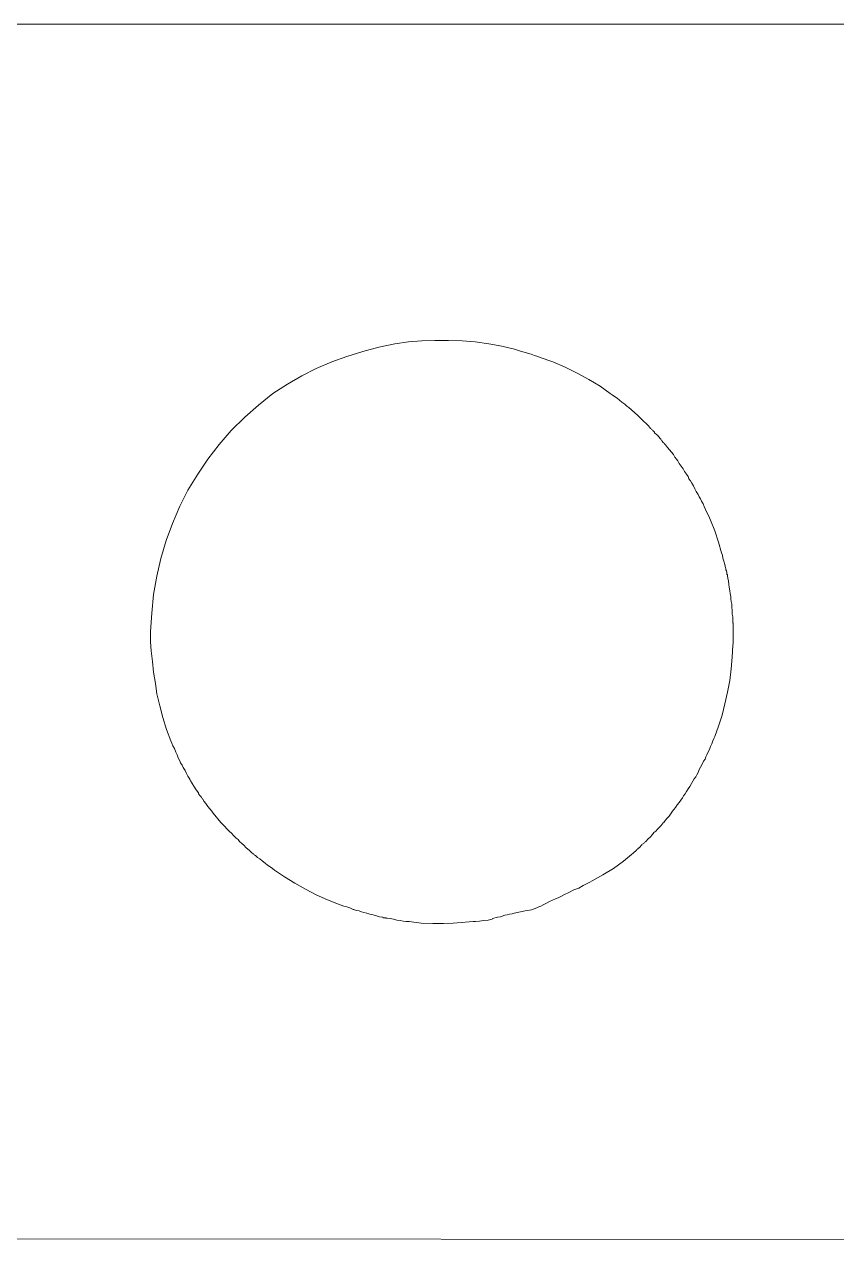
# Model space of a CAD drawing. Header units: millimetres. Extents: x 313 to 2379, y -1899 to 308.
# Drawn here: x 405.8 to 439.3, y -273.9 to -223.9 of the extents above; entities that cross this region are included whole.
import ezdxf

# ---------------------------------------------------------------- set-up
doc = ezdxf.new("R2010")
doc.units = ezdxf.units.MM
doc.header["$MEASUREMENT"] = 0
doc.layers.add('Layer 1', color=7, linetype='Continuous')

msp = doc.modelspace()

# ---------------------------------------------------------------- linework, layer by layer
at = {"layer": 'Layer 1', "color": 250, "lineweight": 9}
for points, knots in [([(523.5648, -248.8979), (523.5648, -248.8979), (523.6051, -273.9224), (523.6051, -273.9224), (523.6051, -273.9224), (528.0225, -273.9224), (528.0225, -273.9224), (528.0225, -273.9224), (533.0509, -255.7836), (533.0509, -248.9073), (533.0509, -242.031), (527.9956, -223.8923), (527.9956, -223.8923), (527.9956, -223.8923), (318.0567, -223.8923), (318.0567, -223.8923), (318.0567, -223.8923), (313.0463, -242.0007), (313.0463, -248.9073), (313.0463, -255.7459), (318.0567, -273.8908), (318.0567, -273.8908), (318.0567, -273.8908), (322.4271, -273.8908), (322.4271, -273.8908), (322.4271, -273.8908), (322.4271, -248.9073), (322.4271, -248.9073), (322.4271, -248.9073), (329.0236, -248.9073), (329.0236, -248.9073), (329.0236, -248.9073), (329.0236, -273.8908), (329.0236, -273.8908), (329.0236, -273.8908), (516.9921, -273.9201), (516.9921, -273.9201), (516.9921, -273.9201), (516.9921, -248.8979), (516.9921, -248.8979), (516.9921, -248.8979), (523.5648, -248.8979), (523.5648, -248.8979)], [0, 0, 0, 0, 0.0714286, 0.0714286, 0.0714286, 0.1428571, 0.1428571, 0.1428571, 0.2142857, 0.2142857, 0.2142857, 0.2857143, 0.2857143, 0.2857143, 0.3571429, 0.3571429, 0.3571429, 0.4285714, 0.4285714, 0.4285714, 0.5, 0.5, 0.5, 0.5714286, 0.5714286, 0.5714286, 0.6428571, 0.6428571, 0.6428571, 0.7142857, 0.7142857, 0.7142857, 0.7857143, 0.7857143, 0.7857143, 0.8571429, 0.8571429, 0.8571429, 0.9285714, 0.9285714, 0.9285714, 1, 1, 1, 1]), ([(421.117, -237.0473), (421.117, -237.0473), (421.6774, -236.9673), (421.6774, -236.9673), (421.6774, -236.9673), (422.2179, -236.9273), (422.2179, -236.9273), (422.2179, -236.9273), (422.7584, -236.9073), (422.7584, -236.9073), (422.7584, -236.9073), (423.3189, -236.9073), (423.3189, -236.9073), (423.3189, -236.9073), (423.8793, -236.9273), (423.8793, -236.9273), (423.8793, -236.9273), (424.4198, -236.9673), (424.4198, -236.9673), (424.4198, -236.9673), (424.9803, -237.0473), (424.9803, -237.0473), (424.9803, -237.0473), (425.5208, -237.1472), (425.5208, -237.1472), (425.5208, -237.1472), (426.0411, -237.2673), (426.0411, -237.2673), (426.0411, -237.2673), (426.1612, -237.3072), (426.1612, -237.3072), (426.1612, -237.3072), (426.2813, -237.3473), (426.2813, -237.3473), (426.2813, -237.3473), (426.4414, -237.3873), (426.4414, -237.3873), (426.4414, -237.3873), (426.5816, -237.4273), (426.5816, -237.4273), (426.5816, -237.4273), (426.7217, -237.4673), (426.7217, -237.4673), (426.7217, -237.4673), (426.8618, -237.5273), (426.8618, -237.5273), (426.8618, -237.5273), (427.0019, -237.5673), (427.0019, -237.5673), (427.0019, -237.5673), (427.102, -237.6073), (427.102, -237.6073), (427.102, -237.6073), (427.6225, -237.7873), (427.6225, -237.7873), (427.6225, -237.7873), (428.1229, -238.0073), (428.1229, -238.0073), (428.1229, -238.0073), (428.6233, -238.2473), (428.6233, -238.2473), (428.6233, -238.2473), (429.1037, -238.5073), (429.1037, -238.5073), (429.1037, -238.5073), (429.5641, -238.7873), (429.5641, -238.7873), (429.5641, -238.7873), (429.9844, -239.0873), (429.9844, -239.0873), (429.9844, -239.0873), (430.0646, -239.1473), (430.0646, -239.1473), (430.0646, -239.1473), (430.1647, -239.2072), (430.1647, -239.2072), (430.1647, -239.2072), (430.2647, -239.2873), (430.2647, -239.2873), (430.2647, -239.2873), (430.3648, -239.3672), (430.3648, -239.3672), (430.3648, -239.3672), (430.4649, -239.4473), (430.4649, -239.4473), (430.4649, -239.4473), (430.585, -239.5272), (430.585, -239.5272), (430.585, -239.5272), (430.6651, -239.6073), (430.6651, -239.6073), (430.6651, -239.6073), (430.7451, -239.6673), (430.7451, -239.6673), (430.7451, -239.6673), (431.1054, -239.9873), (431.1054, -239.9873), (431.1054, -239.9873), (431.1854, -240.0673), (431.1854, -240.0673), (431.1854, -240.0673), (431.2655, -240.1473), (431.2655, -240.1473), (431.2655, -240.1473), (431.3656, -240.2473), (431.3656, -240.2473), (431.3656, -240.2473), (431.4657, -240.3273), (431.4657, -240.3273), (431.4657, -240.3273), (431.5657, -240.4273), (431.5657, -240.4273), (431.5657, -240.4273), (431.6458, -240.5273), (431.6458, -240.5273), (431.6458, -240.5273), (431.6658, -240.5473), (431.6658, -240.5473), (431.6658, -240.5473), (431.6858, -240.5673), (431.6858, -240.5673), (431.6858, -240.5673), (431.7059, -240.5873), (431.7059, -240.5873), (431.7059, -240.5873), (431.7259, -240.6073), (431.7259, -240.6073), (431.7259, -240.6073), (431.7459, -240.6273), (431.7459, -240.6273), (431.7459, -240.6273), (431.7859, -240.6473), (431.7859, -240.6473), (431.7859, -240.6473), (431.8059, -240.6873), (431.8059, -240.6873), (431.8059, -240.6873), (431.8059, -240.7073), (431.8059, -240.7073), (431.8059, -240.7073), (431.906, -240.7873), (431.906, -240.7873), (431.906, -240.7873), (431.926, -240.8073), (431.926, -240.8073), (431.926, -240.8073), (432.0461, -240.9472), (432.0461, -240.9472), (432.0461, -240.9472), (432.0662, -240.9673), (432.0662, -240.9673), (432.0662, -240.9673), (432.0862, -241.0073), (432.0862, -241.0073), (432.0862, -241.0073), (432.1062, -241.0273), (432.1062, -241.0273), (432.1062, -241.0273), (432.1262, -241.0473), (432.1262, -241.0473), (432.1262, -241.0473), (432.1462, -241.0873), (432.1462, -241.0873), (432.1462, -241.0873), (432.1663, -241.1072), (432.1663, -241.1072), (432.1663, -241.1072), (432.1863, -241.1273), (432.1863, -241.1273), (432.1863, -241.1273), (432.2063, -241.1473), (432.2063, -241.1473), (432.2063, -241.1473), (432.2663, -241.2073), (432.2663, -241.2073), (432.2663, -241.2073), (432.3464, -241.3073), (432.3464, -241.3073), (432.3464, -241.3073), (432.4265, -241.4073), (432.4265, -241.4073), (432.4265, -241.4073), (432.5065, -241.5073), (432.5065, -241.5073), (432.5065, -241.5073), (432.5867, -241.6073), (432.5867, -241.6073), (432.5867, -241.6073), (432.6467, -241.7073), (432.6467, -241.7073), (432.6467, -241.7073), (432.7068, -241.7873), (432.7068, -241.7873), (432.7068, -241.7873), (432.7668, -241.8673), (432.7668, -241.8673), (432.7668, -241.8673), (432.8269, -241.9673), (432.8269, -241.9673), (432.8269, -241.9673), (432.907, -242.0873), (432.907, -242.0873), (432.907, -242.0873), (432.987, -242.1873), (432.987, -242.1873), (432.987, -242.1873), (433.0471, -242.3073), (433.0471, -242.3073), (433.0471, -242.3073), (433.1271, -242.4073), (433.1271, -242.4073), (433.1271, -242.4073), (433.1872, -242.5073), (433.1872, -242.5073), (433.1872, -242.5073), (433.2272, -242.6073), (433.2272, -242.6073), (433.2272, -242.6073), (433.2873, -242.6873), (433.2873, -242.6873), (433.2873, -242.6873), (433.3473, -242.7873), (433.3473, -242.7873), (433.3473, -242.7873), (433.4074, -242.8873), (433.4074, -242.8873), (433.4074, -242.8873), (433.4674, -243.0073), (433.4674, -243.0073), (433.4674, -243.0073), (433.5275, -243.1273), (433.5275, -243.1273), (433.5275, -243.1273), (433.6075, -243.2473), (433.6075, -243.2473), (433.6075, -243.2473), (433.6475, -243.3473), (433.6475, -243.3473), (433.6475, -243.3473), (433.7075, -243.4273), (433.7075, -243.4273), (433.7075, -243.4273), (433.7476, -243.5273), (433.7476, -243.5273), (433.7476, -243.5273), (433.8076, -243.6273), (433.8076, -243.6273), (433.8076, -243.6273), (433.8477, -243.7473), (433.8477, -243.7473), (433.8477, -243.7473), (433.9077, -243.8673), (433.9077, -243.8673), (433.9077, -243.8673), (433.9678, -243.9873), (433.9678, -243.9873), (433.9678, -243.9873), (434.0278, -244.1073), (434.0278, -244.1073), (434.0278, -244.1073), (434.0678, -244.2073), (434.0678, -244.2073), (434.0678, -244.2073), (434.1079, -244.3073), (434.1079, -244.3073), (434.1079, -244.3073), (434.288, -244.7473), (434.288, -244.7473), (434.288, -244.7473), (434.4482, -245.2073), (434.4482, -245.2073), (434.4482, -245.2073), (434.5683, -245.6473), (434.5683, -245.6473), (434.5683, -245.6473), (434.6083, -245.7473), (434.6083, -245.7473), (434.6083, -245.7473), (434.6283, -245.8673), (434.6283, -245.8673), (434.6283, -245.8673), (434.6684, -245.9873), (434.6684, -245.9873), (434.6684, -245.9873), (434.7084, -246.1273), (434.7084, -246.1273), (434.7084, -246.1273), (434.7284, -246.2673), (434.7284, -246.2673), (434.7284, -246.2673), (434.7484, -246.2873), (434.7484, -246.2873), (434.7484, -246.2873), (434.7484, -246.3073), (434.7484, -246.3073), (434.7484, -246.3073), (434.7484, -246.3472), (434.7484, -246.3472), (434.7484, -246.3472), (434.7684, -246.3873), (434.7684, -246.3873), (434.7684, -246.3873), (434.7684, -246.4073), (434.7684, -246.4073), (434.7684, -246.4073), (434.7885, -246.4473), (434.7885, -246.4473), (434.7885, -246.4473), (434.7885, -246.4673), (434.7885, -246.4673), (434.7885, -246.4673), (434.7885, -246.5072), (434.7885, -246.5072), (434.7885, -246.5072), (434.7885, -246.5273), (434.7885, -246.5273), (434.7885, -246.5273), (434.8085, -246.5473), (434.8085, -246.5473), (434.8085, -246.5473), (434.8085, -246.5673), (434.8085, -246.5673), (434.8085, -246.5673), (434.8085, -246.6073), (434.8085, -246.6073), (434.8085, -246.6073), (434.8085, -246.6273), (434.8085, -246.6273), (434.8085, -246.6273), (434.8285, -246.6672), (434.8285, -246.6672), (434.8285, -246.6672), (434.8285, -246.6873), (434.8285, -246.6873), (434.8285, -246.6873), (434.8285, -246.7073), (434.8285, -246.7073), (434.8285, -246.7073), (434.8485, -246.8073), (434.8485, -246.8073), (434.8485, -246.8073), (434.8685, -246.9473), (434.8685, -246.9473), (434.8685, -246.9473), (434.8885, -247.0673), (434.8885, -247.0673), (434.8885, -247.0673), (434.9086, -247.2073), (434.9086, -247.2073), (434.9086, -247.2073), (434.9286, -247.3273), (434.9286, -247.3273), (434.9286, -247.3273), (434.9486, -247.4473), (434.9486, -247.4473), (434.9486, -247.4473), (434.9486, -247.5473), (434.9486, -247.5473), (434.9486, -247.5473), (434.9686, -247.6473), (434.9686, -247.6473), (434.9686, -247.6473), (434.9886, -247.7673), (434.9886, -247.7673), (434.9886, -247.7673), (434.9886, -247.8873), (434.9886, -247.8873), (434.9886, -247.8873), (435.0086, -248.0273), (435.0086, -248.0273), (435.0086, -248.0273), (435.0086, -248.1673), (435.0086, -248.1673), (435.0086, -248.1673), (435.0287, -248.2873), (435.0287, -248.2873), (435.0287, -248.2873), (435.0287, -248.4073), (435.0287, -248.4073), (435.0287, -248.4073), (435.0287, -248.5073), (435.0287, -248.5073), (435.0287, -248.5073), (435.0287, -248.5273), (435.0287, -248.5273), (435.0287, -248.5273), (435.0487, -248.5473), (435.0487, -248.5473), (435.0487, -248.5473), (435.0487, -248.5873), (435.0487, -248.5873), (435.0487, -248.5873), (435.0487, -248.6073), (435.0487, -248.6073), (435.0487, -248.6073), (435.0487, -248.6473), (435.0487, -248.6473), (435.0487, -248.6473), (435.0487, -248.6673), (435.0487, -248.6673), (435.0487, -248.6673), (435.0487, -248.6873), (435.0487, -248.6873), (435.0487, -248.6873), (435.0487, -248.7272), (435.0487, -248.7272), (435.0487, -248.7272), (435.0487, -248.8473), (435.0487, -248.8473), (435.0487, -248.8473), (435.0487, -248.9873), (435.0487, -248.9873), (435.0487, -248.9873), (435.0487, -249.1073), (435.0487, -249.1073), (435.0487, -249.1073), (435.0487, -249.2473), (435.0487, -249.2473), (435.0487, -249.2473), (435.0487, -249.3672), (435.0487, -249.3672), (435.0487, -249.3672), (435.0287, -249.4673), (435.0287, -249.4673), (435.0287, -249.4673), (435.0086, -249.9473), (435.0086, -249.9473), (435.0086, -249.9473), (434.9686, -250.4273), (434.9686, -250.4273), (434.9686, -250.4273), (434.9086, -250.9073), (434.9086, -250.9073), (434.9086, -250.9073), (434.8085, -251.3873), (434.8085, -251.3873), (434.8085, -251.3873), (434.7084, -251.8673), (434.7084, -251.8673), (434.7084, -251.8673), (434.5883, -252.3273), (434.5883, -252.3273), (434.5883, -252.3273), (434.4482, -252.7873), (434.4482, -252.7873), (434.4482, -252.7873), (434.288, -253.2073), (434.288, -253.2073), (434.288, -253.2073), (434.248, -253.2873), (434.248, -253.2873), (434.248, -253.2873), (434.208, -253.3873), (434.208, -253.3873), (434.208, -253.3873), (434.1679, -253.5073), (434.1679, -253.5073), (434.1679, -253.5073), (434.1079, -253.6273), (434.1079, -253.6273), (434.1079, -253.6273), (434.0678, -253.7473), (434.0678, -253.7473), (434.0678, -253.7473), (434.0078, -253.8673), (434.0078, -253.8673), (434.0078, -253.8673), (433.9678, -253.9672), (433.9678, -253.9672), (433.9678, -253.9672), (433.9277, -254.0473), (433.9277, -254.0473), (433.9277, -254.0473), (433.8877, -254.1473), (433.8877, -254.1473), (433.8877, -254.1473), (433.8276, -254.2273), (433.8276, -254.2273), (433.8276, -254.2273), (433.7676, -254.3473), (433.7676, -254.3473), (433.7676, -254.3473), (433.7075, -254.4673), (433.7075, -254.4673), (433.7075, -254.4673), (433.6475, -254.5673), (433.6475, -254.5673), (433.6475, -254.5673), (433.6075, -254.6873), (433.6075, -254.6873), (433.6075, -254.6873), (433.5475, -254.7873), (433.5475, -254.7873), (433.5475, -254.7873), (433.5075, -254.8673), (433.5075, -254.8673), (433.5075, -254.8673), (433.4474, -254.9473), (433.4474, -254.9473), (433.4474, -254.9473), (433.3874, -255.0473), (433.3874, -255.0473), (433.3874, -255.0473), (433.3273, -255.1473), (433.3273, -255.1473), (433.3273, -255.1473), (433.2673, -255.2673), (433.2673, -255.2673), (433.2673, -255.2673), (433.1872, -255.3673), (433.1872, -255.3673), (433.1872, -255.3673), (433.1271, -255.4673), (433.1271, -255.4673), (433.1271, -255.4673), (433.0671, -255.5673), (433.0671, -255.5673), (433.0671, -255.5673), (433.007, -255.6473), (433.007, -255.6473), (433.007, -255.6473), (432.967, -255.7273), (432.967, -255.7273), (432.967, -255.7273), (432.8869, -255.8273), (432.8869, -255.8273), (432.8869, -255.8273), (432.8269, -255.9273), (432.8269, -255.9273), (432.8269, -255.9273), (432.7468, -256.0273), (432.7468, -256.0273), (432.7468, -256.0273), (432.6668, -256.1273), (432.6668, -256.1273), (432.6668, -256.1273), (432.6067, -256.2073), (432.6067, -256.2073), (432.6067, -256.2073), (432.5867, -256.2273), (432.5867, -256.2273), (432.5867, -256.2273), (432.5266, -256.3273), (432.5266, -256.3273), (432.5266, -256.3273), (432.4665, -256.4073), (432.4665, -256.4073), (432.4665, -256.4073), (432.4065, -256.4873), (432.4065, -256.4873), (432.4065, -256.4873), (432.3264, -256.5673), (432.3264, -256.5673), (432.3264, -256.5673), (432.2463, -256.6673), (432.2463, -256.6673), (432.2463, -256.6673), (432.1863, -256.7473), (432.1863, -256.7473), (432.1863, -256.7473), (432.1663, -256.7673), (432.1663, -256.7673), (432.1663, -256.7673), (432.0862, -256.8673), (432.0862, -256.8673), (432.0862, -256.8673), (432.0061, -256.9473), (432.0061, -256.9473), (432.0061, -256.9473), (431.926, -257.0273), (431.926, -257.0273), (431.926, -257.0273), (431.866, -257.1073), (431.866, -257.1073), (431.866, -257.1073), (431.7859, -257.1673), (431.7859, -257.1673), (431.7859, -257.1673), (431.7259, -257.2473), (431.7259, -257.2473), (431.7259, -257.2473), (431.6258, -257.3473), (431.6258, -257.3473), (431.6258, -257.3473), (431.5457, -257.4273), (431.5457, -257.4273), (431.5457, -257.4273), (431.4456, -257.5273), (431.4456, -257.5273), (431.4456, -257.5273), (431.4256, -257.5473), (431.4256, -257.5473), (431.4256, -257.5473), (431.4056, -257.5673), (431.4056, -257.5673), (431.4056, -257.5673), (431.3856, -257.5873), (431.3856, -257.5873), (431.3856, -257.5873), (431.3656, -257.6073), (431.3656, -257.6073), (431.3656, -257.6073), (431.3456, -257.6273), (431.3456, -257.6273), (431.3456, -257.6273), (431.3055, -257.6473), (431.3055, -257.6473), (431.3055, -257.6473), (431.2855, -257.6673), (431.2855, -257.6673), (431.2855, -257.6673), (431.2655, -257.6873), (431.2655, -257.6873), (431.2655, -257.6873), (431.2054, -257.7673), (431.2054, -257.7673), (431.2054, -257.7673), (431.1854, -257.7673), (431.1854, -257.7673), (431.1854, -257.7673), (431.1854, -257.7873), (431.1854, -257.7873), (431.1854, -257.7873), (431.1654, -257.7873), (431.1654, -257.7873), (431.1654, -257.7873), (431.1454, -257.8073), (431.1454, -257.8073), (431.1454, -257.8073), (431.1254, -257.8273), (431.1254, -257.8273), (431.1254, -257.8273), (431.1054, -257.8473), (431.1054, -257.8473), (431.1054, -257.8473), (431.0853, -257.8673), (431.0853, -257.8673), (431.0853, -257.8673), (431.0654, -257.8873), (431.0654, -257.8873), (431.0654, -257.8873), (430.9253, -258.0073), (430.9253, -258.0073), (430.9253, -258.0073), (430.8652, -258.0673), (430.8652, -258.0673), (430.8652, -258.0673), (430.525, -258.3473), (430.525, -258.3473), (430.525, -258.3473), (430.1246, -258.6473), (430.1246, -258.6473), (430.1246, -258.6473), (429.6842, -258.9073), (429.6842, -258.9073), (429.6842, -258.9073), (429.2438, -259.1473), (429.2438, -259.1473), (429.2438, -259.1473), (429.1437, -259.2073), (429.1437, -259.2073), (429.1437, -259.2073), (429.0036, -259.2673), (429.0036, -259.2673), (429.0036, -259.2673), (428.8635, -259.3473), (428.8635, -259.3473), (428.8635, -259.3473), (428.6833, -259.4473), (428.6833, -259.4473), (428.6833, -259.4473), (428.4832, -259.5273), (428.4832, -259.5273), (428.4832, -259.5273), (428.2831, -259.6273), (428.2831, -259.6273), (428.2831, -259.6273), (428.1029, -259.7073), (428.1029, -259.7073), (428.1029, -259.7073), (427.9228, -259.8073), (427.9228, -259.8073), (427.9228, -259.8073), (427.8427, -259.8473), (427.8427, -259.8473), (427.8427, -259.8473), (427.7226, -259.8873), (427.7226, -259.8873), (427.7226, -259.8873), (427.6025, -259.9473), (427.6025, -259.9473), (427.6025, -259.9473), (427.4824, -260.0073), (427.4824, -260.0073), (427.4824, -260.0073), (427.3622, -260.0673), (427.3622, -260.0673), (427.3622, -260.0673), (427.2421, -260.1273), (427.2421, -260.1273), (427.2421, -260.1273), (427.122, -260.1873), (427.122, -260.1873), (427.122, -260.1873), (427.042, -260.2273), (427.042, -260.2273), (427.042, -260.2273), (426.9619, -260.2673), (426.9619, -260.2673), (426.9619, -260.2673), (426.7417, -260.3473), (426.7417, -260.3473), (426.7417, -260.3473), (426.4815, -260.3873), (426.4815, -260.3873), (426.4815, -260.3873), (426.0211, -260.4873), (426.0211, -260.4873), (426.0211, -260.4873), (425.9411, -260.5073), (425.9411, -260.5073), (425.9411, -260.5073), (425.841, -260.5273), (425.841, -260.5273), (425.841, -260.5273), (425.7409, -260.5473), (425.7409, -260.5473), (425.7409, -260.5473), (425.6409, -260.5673), (425.6409, -260.5673), (425.6409, -260.5673), (425.4607, -260.6273), (425.4607, -260.6273), (425.4607, -260.6273), (425.3406, -260.6473), (425.3406, -260.6473), (425.3406, -260.6473), (425.1404, -260.7073), (425.1404, -260.7073), (425.1404, -260.7073), (425.1204, -260.7273), (425.1204, -260.7273), (425.1204, -260.7273), (424.9603, -260.7673), (424.9603, -260.7673), (424.9603, -260.7673), (424.76, -260.7873), (424.76, -260.7873), (424.76, -260.7873), (424.5999, -260.8073), (424.5999, -260.8073), (424.5999, -260.8073), (424.4398, -260.8273), (424.4398, -260.8273), (424.4398, -260.8273), (424.3397, -260.8273), (424.3397, -260.8273), (424.3397, -260.8273), (423.519, -260.8873), (423.519, -260.8873), (423.519, -260.8873), (423.1187, -260.9073), (423.1187, -260.9073), (423.1187, -260.9073), (422.6784, -260.9073), (422.6784, -260.9073), (422.6784, -260.9073), (422.1979, -260.8873), (422.1979, -260.8873), (422.1979, -260.8873), (421.6975, -260.8273), (421.6975, -260.8273), (421.6975, -260.8273), (421.5774, -260.8273), (421.5774, -260.8273), (421.5774, -260.8273), (421.4573, -260.8073), (421.4573, -260.8073), (421.4573, -260.8073), (421.3372, -260.7873), (421.3372, -260.7873), (421.3372, -260.7873), (421.197, -260.7673), (421.197, -260.7673), (421.197, -260.7673), (421.0569, -260.7273), (421.0569, -260.7273), (421.0569, -260.7273), (420.9168, -260.7073), (420.9168, -260.7073), (420.9168, -260.7073), (420.7968, -260.6873), (420.7968, -260.6873), (420.7968, -260.6873), (420.7768, -260.6873), (420.7768, -260.6873), (420.7768, -260.6873), (420.7568, -260.6873), (420.7568, -260.6873), (420.7568, -260.6873), (420.7367, -260.6673), (420.7367, -260.6673), (420.7367, -260.6673), (420.6967, -260.6673), (420.6967, -260.6673), (420.6967, -260.6673), (420.6767, -260.6673), (420.6767, -260.6673), (420.6767, -260.6673), (420.6367, -260.6673), (420.6367, -260.6673), (420.6367, -260.6673), (420.6166, -260.6473), (420.6166, -260.6473), (420.6166, -260.6473), (420.5966, -260.6473), (420.5966, -260.6473), (420.5966, -260.6473), (420.4765, -260.6273), (420.4765, -260.6273), (420.4765, -260.6273), (420.3564, -260.5873), (420.3564, -260.5873), (420.3564, -260.5873), (420.2163, -260.5473), (420.2163, -260.5473), (420.2163, -260.5473), (420.0762, -260.5273), (420.0762, -260.5273), (420.0762, -260.5273), (419.9561, -260.4873), (419.9561, -260.4873), (419.9561, -260.4873), (419.836, -260.4473), (419.836, -260.4473), (419.836, -260.4473), (419.7358, -260.4273), (419.7358, -260.4273), (419.7358, -260.4273), (419.6357, -260.3873), (419.6357, -260.3873), (419.6357, -260.3873), (419.5156, -260.3673), (419.5156, -260.3673), (419.5156, -260.3673), (419.4156, -260.3273), (419.4156, -260.3273), (419.4156, -260.3273), (419.3955, -260.3273), (419.3955, -260.3273), (419.3955, -260.3273), (419.2554, -260.2673), (419.2554, -260.2673), (419.2554, -260.2673), (419.1353, -260.2273), (419.1353, -260.2273), (419.1353, -260.2273), (419.0152, -260.1873), (419.0152, -260.1873), (419.0152, -260.1873), (418.8951, -260.1473), (418.8951, -260.1473), (418.8951, -260.1473), (418.795, -260.1073), (418.795, -260.1073), (418.795, -260.1073), (418.3346, -259.9273), (418.3346, -259.9273), (418.3346, -259.9273), (417.8743, -259.7273), (417.8743, -259.7273), (417.8743, -259.7273), (417.4339, -259.4873), (417.4339, -259.4873), (417.4339, -259.4873), (416.9935, -259.2473), (416.9935, -259.2473), (416.9935, -259.2473), (416.5732, -258.9873), (416.5732, -258.9873), (416.5732, -258.9873), (416.1528, -258.7073), (416.1528, -258.7073), (416.1528, -258.7073), (416.0727, -258.6473), (416.0727, -258.6473), (416.0727, -258.6473), (415.9727, -258.5673), (415.9727, -258.5673), (415.9727, -258.5673), (415.8726, -258.5073), (415.8726, -258.5073), (415.8726, -258.5073), (415.7725, -258.4273), (415.7725, -258.4273), (415.7725, -258.4273), (415.6525, -258.3273), (415.6525, -258.3273), (415.6525, -258.3273), (415.5524, -258.2473), (415.5524, -258.2473), (415.5524, -258.2473), (415.4523, -258.1873), (415.4523, -258.1873), (415.4523, -258.1873), (415.4323, -258.1673), (415.4323, -258.1673), (415.4323, -258.1673), (415.4123, -258.1473), (415.4123, -258.1473), (415.4123, -258.1473), (415.3923, -258.1273), (415.3923, -258.1273), (415.3923, -258.1273), (415.3722, -258.1073), (415.3722, -258.1073), (415.3722, -258.1073), (415.3521, -258.1073), (415.3521, -258.1073), (415.3521, -258.1073), (415.3321, -258.0873), (415.3321, -258.0873), (415.3321, -258.0873), (415.3121, -258.0673), (415.3121, -258.0673), (415.3121, -258.0673), (415.2921, -258.0473), (415.2921, -258.0473), (415.2921, -258.0473), (415.192, -257.9673), (415.192, -257.9673), (415.192, -257.9673), (415.1119, -257.8873), (415.1119, -257.8873), (415.1119, -257.8873), (414.9918, -257.7873), (414.9918, -257.7873), (414.9918, -257.7873), (414.8918, -257.6873), (414.8918, -257.6873), (414.8918, -257.6873), (414.8117, -257.6073), (414.8117, -257.6073), (414.8117, -257.6073), (414.7116, -257.5273), (414.7116, -257.5273), (414.7116, -257.5273), (414.6516, -257.4473), (414.6516, -257.4473), (414.6516, -257.4473), (414.5715, -257.3873), (414.5715, -257.3873), (414.5715, -257.3873), (414.4714, -257.2873), (414.4714, -257.2873), (414.4714, -257.2873), (414.3913, -257.2073), (414.3913, -257.2073), (414.3913, -257.2073), (414.2913, -257.1073), (414.2913, -257.1073), (414.2913, -257.1073), (414.1912, -257.0073), (414.1912, -257.0073), (414.1912, -257.0073), (414.1111, -256.9073), (414.1111, -256.9073), (414.1111, -256.9073), (414.031, -256.8273), (414.031, -256.8273), (414.031, -256.8273), (413.951, -256.7473), (413.951, -256.7473), (413.951, -256.7473), (413.6308, -256.3673), (413.6308, -256.3673), (413.6308, -256.3673), (413.5706, -256.2873), (413.5706, -256.2873), (413.5706, -256.2873), (413.4906, -256.1873), (413.4906, -256.1873), (413.4906, -256.1873), (413.4105, -256.0873), (413.4105, -256.0873), (413.4105, -256.0873), (413.3304, -255.9673), (413.3304, -255.9673), (413.3304, -255.9673), (413.2504, -255.8673), (413.2504, -255.8673), (413.2504, -255.8673), (413.2304, -255.8273), (413.2304, -255.8273), (413.2304, -255.8273), (413.2103, -255.8073), (413.2103, -255.8073), (413.2103, -255.8073), (413.1904, -255.7873), (413.1904, -255.7873), (413.1904, -255.7873), (413.1703, -255.7473), (413.1703, -255.7473), (413.1703, -255.7473), (413.1504, -255.7273), (413.1504, -255.7273), (413.1504, -255.7273), (413.1303, -255.6873), (413.1303, -255.6873), (413.1303, -255.6873), (413.1103, -255.6673), (413.1103, -255.6673), (413.1103, -255.6673), (413.0902, -255.6473), (413.0902, -255.6473), (413.0902, -255.6473), (413.0303, -255.5673), (413.0303, -255.5673), (413.0303, -255.5673), (413.0303, -255.5273), (413.0303, -255.5273), (413.0303, -255.5273), (412.9301, -255.4073), (412.9301, -255.4073), (412.9301, -255.4073), (412.83, -255.2473), (412.83, -255.2473), (412.83, -255.2473), (412.77, -255.1473), (412.77, -255.1473), (412.77, -255.1473), (412.75, -255.1273), (412.75, -255.1273), (412.75, -255.1273), (412.75, -255.1073), (412.75, -255.1073), (412.75, -255.1073), (412.7299, -255.0872), (412.7299, -255.0872), (412.7299, -255.0872), (412.7099, -255.0673), (412.7099, -255.0673), (412.7099, -255.0673), (412.7099, -255.0473), (412.7099, -255.0473), (412.7099, -255.0473), (412.6899, -255.0073), (412.6899, -255.0073), (412.6899, -255.0073), (412.6699, -254.9873), (412.6699, -254.9873), (412.6699, -254.9873), (412.6699, -254.9673), (412.6699, -254.9673), (412.6699, -254.9673), (412.5898, -254.8473), (412.5898, -254.8473), (412.5898, -254.8473), (412.5298, -254.7273), (412.5298, -254.7273), (412.5298, -254.7273), (412.4697, -254.6072), (412.4697, -254.6072), (412.4697, -254.6072), (412.3897, -254.4873), (412.3897, -254.4873), (412.3897, -254.4873), (412.3496, -254.3873), (412.3496, -254.3873), (412.3496, -254.3873), (412.2896, -254.2872), (412.2896, -254.2872), (412.2896, -254.2872), (412.2495, -254.2073), (412.2495, -254.2073), (412.2495, -254.2073), (412.1895, -254.0873), (412.1895, -254.0873), (412.1895, -254.0873), (412.1495, -253.9672), (412.1495, -253.9672), (412.1495, -253.9672), (412.0894, -253.8473), (412.0894, -253.8473), (412.0894, -253.8473), (412.0294, -253.7073), (412.0294, -253.7073), (412.0294, -253.7073), (411.9693, -253.5873), (411.9693, -253.5873), (411.9693, -253.5873), (411.9293, -253.4873), (411.9293, -253.4873), (411.9293, -253.4873), (411.8892, -253.3873), (411.8892, -253.3873), (411.8892, -253.3873), (411.7091, -252.9273), (411.7091, -252.9273), (411.7091, -252.9273), (411.549, -252.4273), (411.549, -252.4273), (411.549, -252.4273), (411.4288, -251.9473), (411.4288, -251.9473), (411.4288, -251.9473), (411.3087, -251.4473), (411.3087, -251.4473), (411.3087, -251.4473), (411.2487, -251.0273), (411.2487, -251.0273), (411.2487, -251.0273), (411.1687, -250.5673), (411.1687, -250.5673), (411.1687, -250.5673), (411.1287, -250.1273), (411.1287, -250.1273), (411.1287, -250.1273), (411.0685, -249.6872), (411.0685, -249.6872), (411.0685, -249.6872), (411.0486, -249.3073), (411.0486, -249.3073), (411.0486, -249.3073), (411.0486, -248.9073), (411.0486, -248.9073), (411.0486, -248.9073), (411.0685, -248.5073), (411.0685, -248.5073), (411.0685, -248.5073), (411.1086, -248.1273), (411.1086, -248.1273), (411.1086, -248.1273), (411.1687, -247.3673), (411.1687, -247.3673), (411.1687, -247.3673), (411.3087, -246.6073), (411.3087, -246.6073), (411.3087, -246.6073), (411.4689, -245.8873), (411.4689, -245.8873), (411.4689, -245.8873), (411.6891, -245.1473), (411.6891, -245.1473), (411.6891, -245.1473), (411.9493, -244.4472), (411.9493, -244.4472), (411.9493, -244.4472), (412.2495, -243.7273), (412.2495, -243.7273), (412.2495, -243.7273), (412.5898, -243.0673), (412.5898, -243.0673), (412.5898, -243.0673), (412.9902, -242.4073), (412.9902, -242.4073), (412.9902, -242.4073), (413.4105, -241.7873), (413.4105, -241.7873), (413.4105, -241.7873), (413.8709, -241.1873), (413.8709, -241.1873), (413.8709, -241.1873), (414.3713, -240.6073), (414.3713, -240.6073), (414.3713, -240.6073), (414.9318, -240.0673), (414.9318, -240.0673), (414.9318, -240.0673), (415.4923, -239.5673), (415.4923, -239.5673), (415.4923, -239.5673), (416.0928, -239.0873), (416.0928, -239.0873), (416.0928, -239.0873), (416.6933, -238.7073), (416.6933, -238.7073), (416.6933, -238.7073), (417.2738, -238.3673), (417.2738, -238.3673), (417.2738, -238.3673), (417.8743, -238.0673), (417.8743, -238.0673), (417.8743, -238.0673), (418.5148, -237.7873), (418.5148, -237.7873), (418.5148, -237.7873), (419.1353, -237.5673), (419.1353, -237.5673), (419.1353, -237.5673), (419.7959, -237.3673), (419.7959, -237.3673), (419.7959, -237.3673), (420.4565, -237.1873), (420.4565, -237.1873), (420.4565, -237.1873), (421.117, -237.0473), (421.117, -237.0473)], [0, 0, 0, 0, 0.0025063, 0.0025063, 0.0025063, 0.0050125, 0.0050125, 0.0050125, 0.0075188, 0.0075188, 0.0075188, 0.0100251, 0.0100251, 0.0100251, 0.0125313, 0.0125313, 0.0125313, 0.0150376, 0.0150376, 0.0150376, 0.0175439, 0.0175439, 0.0175439, 0.0200501, 0.0200501, 0.0200501, 0.0225564, 0.0225564, 0.0225564, 0.0250627, 0.0250627, 0.0250627, 0.0275689, 0.0275689, 0.0275689, 0.0300752, 0.0300752, 0.0300752, 0.0325815, 0.0325815, 0.0325815, 0.0350877, 0.0350877, 0.0350877, 0.037594, 0.037594, 0.037594, 0.0401003, 0.0401003, 0.0401003, 0.0426065, 0.0426065, 0.0426065, 0.0451128, 0.0451128, 0.0451128, 0.047619, 0.047619, 0.047619, 0.0501253, 0.0501253, 0.0501253, 0.0526316, 0.0526316, 0.0526316, 0.0551378, 0.0551378, 0.0551378, 0.0576441, 0.0576441, 0.0576441, 0.0601504, 0.0601504, 0.0601504, 0.0626566, 0.0626566, 0.0626566, 0.0651629, 0.0651629, 0.0651629, 0.0676692, 0.0676692, 0.0676692, 0.0701754, 0.0701754, 0.0701754, 0.0726817, 0.0726817, 0.0726817, 0.075188, 0.075188, 0.075188, 0.0776942, 0.0776942, 0.0776942, 0.0802005, 0.0802005, 0.0802005, 0.0827068, 0.0827068, 0.0827068, 0.085213, 0.085213, 0.085213, 0.0877193, 0.0877193, 0.0877193, 0.0902256, 0.0902256, 0.0902256, 0.0927318, 0.0927318, 0.0927318, 0.0952381, 0.0952381, 0.0952381, 0.0977444, 0.0977444, 0.0977444, 0.1002506, 0.1002506, 0.1002506, 0.1027569, 0.1027569, 0.1027569, 0.1052632, 0.1052632, 0.1052632, 0.1077694, 0.1077694, 0.1077694, 0.1102757, 0.1102757, 0.1102757, 0.112782, 0.112782, 0.112782, 0.1152882, 0.1152882, 0.1152882, 0.1177945, 0.1177945, 0.1177945, 0.1203008, 0.1203008, 0.1203008, 0.122807, 0.122807, 0.122807, 0.1253133, 0.1253133, 0.1253133, 0.1278195, 0.1278195, 0.1278195, 0.1303258, 0.1303258, 0.1303258, 0.1328321, 0.1328321, 0.1328321, 0.1353383, 0.1353383, 0.1353383, 0.1378446, 0.1378446, 0.1378446, 0.1403509, 0.1403509, 0.1403509, 0.1428571, 0.1428571, 0.1428571, 0.1453634, 0.1453634, 0.1453634, 0.1478697, 0.1478697, 0.1478697, 0.1503759, 0.1503759, 0.1503759, 0.1528822, 0.1528822, 0.1528822, 0.1553885, 0.1553885, 0.1553885, 0.1578947, 0.1578947, 0.1578947, 0.160401, 0.160401, 0.160401, 0.1629073, 0.1629073, 0.1629073, 0.1654135, 0.1654135, 0.1654135, 0.1679198, 0.1679198, 0.1679198, 0.1704261, 0.1704261, 0.1704261, 0.1729323, 0.1729323, 0.1729323, 0.1754386, 0.1754386, 0.1754386, 0.1779449, 0.1779449, 0.1779449, 0.1804511, 0.1804511, 0.1804511, 0.1829574, 0.1829574, 0.1829574, 0.1854637, 0.1854637, 0.1854637, 0.1879699, 0.1879699, 0.1879699, 0.1904762, 0.1904762, 0.1904762, 0.1929825, 0.1929825, 0.1929825, 0.1954887, 0.1954887, 0.1954887, 0.197995, 0.197995, 0.197995, 0.2005013, 0.2005013, 0.2005013, 0.2030075, 0.2030075, 0.2030075, 0.2055138, 0.2055138, 0.2055138, 0.2080201, 0.2080201, 0.2080201, 0.2105263, 0.2105263, 0.2105263, 0.2130326, 0.2130326, 0.2130326, 0.2155388, 0.2155388, 0.2155388, 0.2180451, 0.2180451, 0.2180451, 0.2205514, 0.2205514, 0.2205514, 0.2230576, 0.2230576, 0.2230576, 0.2255639, 0.2255639, 0.2255639, 0.2280702, 0.2280702, 0.2280702, 0.2305764, 0.2305764, 0.2305764, 0.2330827, 0.2330827, 0.2330827, 0.235589, 0.235589, 0.235589, 0.2380952, 0.2380952, 0.2380952, 0.2406015, 0.2406015, 0.2406015, 0.2431078, 0.2431078, 0.2431078, 0.245614, 0.245614, 0.245614, 0.2481203, 0.2481203, 0.2481203, 0.2506266, 0.2506266, 0.2506266, 0.2531328, 0.2531328, 0.2531328, 0.2556391, 0.2556391, 0.2556391, 0.2581454, 0.2581454, 0.2581454, 0.2606516, 0.2606516, 0.2606516, 0.2631579, 0.2631579, 0.2631579, 0.2656642, 0.2656642, 0.2656642, 0.2681704, 0.2681704, 0.2681704, 0.2706767, 0.2706767, 0.2706767, 0.273183, 0.273183, 0.273183, 0.2756892, 0.2756892, 0.2756892, 0.2781955, 0.2781955, 0.2781955, 0.2807018, 0.2807018, 0.2807018, 0.283208, 0.283208, 0.283208, 0.2857143, 0.2857143, 0.2857143, 0.2882206, 0.2882206, 0.2882206, 0.2907268, 0.2907268, 0.2907268, 0.2932331, 0.2932331, 0.2932331, 0.2957393, 0.2957393, 0.2957393, 0.2982456, 0.2982456, 0.2982456, 0.3007519, 0.3007519, 0.3007519, 0.3032581, 0.3032581, 0.3032581, 0.3057644, 0.3057644, 0.3057644, 0.3082707, 0.3082707, 0.3082707, 0.3107769, 0.3107769, 0.3107769, 0.3132832, 0.3132832, 0.3132832, 0.3157895, 0.3157895, 0.3157895, 0.3182957, 0.3182957, 0.3182957, 0.320802, 0.320802, 0.320802, 0.3233083, 0.3233083, 0.3233083, 0.3258145, 0.3258145, 0.3258145, 0.3283208, 0.3283208, 0.3283208, 0.3308271, 0.3308271, 0.3308271, 0.3333333, 0.3333333, 0.3333333, 0.3358396, 0.3358396, 0.3358396, 0.3383459, 0.3383459, 0.3383459, 0.3408521, 0.3408521, 0.3408521, 0.3433584, 0.3433584, 0.3433584, 0.3458647, 0.3458647, 0.3458647, 0.3483709, 0.3483709, 0.3483709, 0.3508772, 0.3508772, 0.3508772, 0.3533835, 0.3533835, 0.3533835, 0.3558897, 0.3558897, 0.3558897, 0.358396, 0.358396, 0.358396, 0.3609023, 0.3609023, 0.3609023, 0.3634085, 0.3634085, 0.3634085, 0.3659148, 0.3659148, 0.3659148, 0.3684211, 0.3684211, 0.3684211, 0.3709273, 0.3709273, 0.3709273, 0.3734336, 0.3734336, 0.3734336, 0.3759398, 0.3759398, 0.3759398, 0.3784461, 0.3784461, 0.3784461, 0.3809524, 0.3809524, 0.3809524, 0.3834586, 0.3834586, 0.3834586, 0.3859649, 0.3859649, 0.3859649, 0.3884712, 0.3884712, 0.3884712, 0.3909774, 0.3909774, 0.3909774, 0.3934837, 0.3934837, 0.3934837, 0.39599, 0.39599, 0.39599, 0.3984962, 0.3984962, 0.3984962, 0.4010025, 0.4010025, 0.4010025, 0.4035088, 0.4035088, 0.4035088, 0.406015, 0.406015, 0.406015, 0.4085213, 0.4085213, 0.4085213, 0.4110276, 0.4110276, 0.4110276, 0.4135338, 0.4135338, 0.4135338, 0.4160401, 0.4160401, 0.4160401, 0.4185464, 0.4185464, 0.4185464, 0.4210526, 0.4210526, 0.4210526, 0.4235589, 0.4235589, 0.4235589, 0.4260652, 0.4260652, 0.4260652, 0.4285714, 0.4285714, 0.4285714, 0.4310777, 0.4310777, 0.4310777, 0.433584, 0.433584, 0.433584, 0.4360902, 0.4360902, 0.4360902, 0.4385965, 0.4385965, 0.4385965, 0.4411028, 0.4411028, 0.4411028, 0.443609, 0.443609, 0.443609, 0.4461153, 0.4461153, 0.4461153, 0.4486216, 0.4486216, 0.4486216, 0.4511278, 0.4511278, 0.4511278, 0.4536341, 0.4536341, 0.4536341, 0.4561404, 0.4561404, 0.4561404, 0.4586466, 0.4586466, 0.4586466, 0.4611529, 0.4611529, 0.4611529, 0.4636591, 0.4636591, 0.4636591, 0.4661654, 0.4661654, 0.4661654, 0.4686717, 0.4686717, 0.4686717, 0.4711779, 0.4711779, 0.4711779, 0.4736842, 0.4736842, 0.4736842, 0.4761905, 0.4761905, 0.4761905, 0.4786967, 0.4786967, 0.4786967, 0.481203, 0.481203, 0.481203, 0.4837093, 0.4837093, 0.4837093, 0.4862155, 0.4862155, 0.4862155, 0.4887218, 0.4887218, 0.4887218, 0.4912281, 0.4912281, 0.4912281, 0.4937343, 0.4937343, 0.4937343, 0.4962406, 0.4962406, 0.4962406, 0.4987469, 0.4987469, 0.4987469, 0.5012531, 0.5012531, 0.5012531, 0.5037594, 0.5037594, 0.5037594, 0.5062657, 0.5062657, 0.5062657, 0.5087719, 0.5087719, 0.5087719, 0.5112782, 0.5112782, 0.5112782, 0.5137845, 0.5137845, 0.5137845, 0.5162907, 0.5162907, 0.5162907, 0.518797, 0.518797, 0.518797, 0.5213033, 0.5213033, 0.5213033, 0.5238095, 0.5238095, 0.5238095, 0.5263158, 0.5263158, 0.5263158, 0.5288221, 0.5288221, 0.5288221, 0.5313283, 0.5313283, 0.5313283, 0.5338346, 0.5338346, 0.5338346, 0.5363409, 0.5363409, 0.5363409, 0.5388471, 0.5388471, 0.5388471, 0.5413534, 0.5413534, 0.5413534, 0.5438596, 0.5438596, 0.5438596, 0.5463659, 0.5463659, 0.5463659, 0.5488722, 0.5488722, 0.5488722, 0.5513784, 0.5513784, 0.5513784, 0.5538847, 0.5538847, 0.5538847, 0.556391, 0.556391, 0.556391, 0.5588972, 0.5588972, 0.5588972, 0.5614035, 0.5614035, 0.5614035, 0.5639098, 0.5639098, 0.5639098, 0.566416, 0.566416, 0.566416, 0.5689223, 0.5689223, 0.5689223, 0.5714286, 0.5714286, 0.5714286, 0.5739348, 0.5739348, 0.5739348, 0.5764411, 0.5764411, 0.5764411, 0.5789474, 0.5789474, 0.5789474, 0.5814536, 0.5814536, 0.5814536, 0.5839599, 0.5839599, 0.5839599, 0.5864662, 0.5864662, 0.5864662, 0.5889724, 0.5889724, 0.5889724, 0.5914787, 0.5914787, 0.5914787, 0.593985, 0.593985, 0.593985, 0.5964912, 0.5964912, 0.5964912, 0.5989975, 0.5989975, 0.5989975, 0.6015038, 0.6015038, 0.6015038, 0.60401, 0.60401, 0.60401, 0.6065163, 0.6065163, 0.6065163, 0.6090226, 0.6090226, 0.6090226, 0.6115288, 0.6115288, 0.6115288, 0.6140351, 0.6140351, 0.6140351, 0.6165414, 0.6165414, 0.6165414, 0.6190476, 0.6190476, 0.6190476, 0.6215539, 0.6215539, 0.6215539, 0.6240602, 0.6240602, 0.6240602, 0.6265664, 0.6265664, 0.6265664, 0.6290727, 0.6290727, 0.6290727, 0.6315789, 0.6315789, 0.6315789, 0.6340852, 0.6340852, 0.6340852, 0.6365915, 0.6365915, 0.6365915, 0.6390977, 0.6390977, 0.6390977, 0.641604, 0.641604, 0.641604, 0.6441103, 0.6441103, 0.6441103, 0.6466165, 0.6466165, 0.6466165, 0.6491228, 0.6491228, 0.6491228, 0.6516291, 0.6516291, 0.6516291, 0.6541353, 0.6541353, 0.6541353, 0.6566416, 0.6566416, 0.6566416, 0.6591479, 0.6591479, 0.6591479, 0.6616541, 0.6616541, 0.6616541, 0.6641604, 0.6641604, 0.6641604, 0.6666667, 0.6666667, 0.6666667, 0.6691729, 0.6691729, 0.6691729, 0.6716792, 0.6716792, 0.6716792, 0.6741855, 0.6741855, 0.6741855, 0.6766917, 0.6766917, 0.6766917, 0.679198, 0.679198, 0.679198, 0.6817043, 0.6817043, 0.6817043, 0.6842105, 0.6842105, 0.6842105, 0.6867168, 0.6867168, 0.6867168, 0.6892231, 0.6892231, 0.6892231, 0.6917293, 0.6917293, 0.6917293, 0.6942356, 0.6942356, 0.6942356, 0.6967419, 0.6967419, 0.6967419, 0.6992481, 0.6992481, 0.6992481, 0.7017544, 0.7017544, 0.7017544, 0.7042607, 0.7042607, 0.7042607, 0.7067669, 0.7067669, 0.7067669, 0.7092732, 0.7092732, 0.7092732, 0.7117794, 0.7117794, 0.7117794, 0.7142857, 0.7142857, 0.7142857, 0.716792, 0.716792, 0.716792, 0.7192982, 0.7192982, 0.7192982, 0.7218045, 0.7218045, 0.7218045, 0.7243108, 0.7243108, 0.7243108, 0.726817, 0.726817, 0.726817, 0.7293233, 0.7293233, 0.7293233, 0.7318296, 0.7318296, 0.7318296, 0.7343358, 0.7343358, 0.7343358, 0.7368421, 0.7368421, 0.7368421, 0.7393484, 0.7393484, 0.7393484, 0.7418546, 0.7418546, 0.7418546, 0.7443609, 0.7443609, 0.7443609, 0.7468672, 0.7468672, 0.7468672, 0.7493734, 0.7493734, 0.7493734, 0.7518797, 0.7518797, 0.7518797, 0.754386, 0.754386, 0.754386, 0.7568922, 0.7568922, 0.7568922, 0.7593985, 0.7593985, 0.7593985, 0.7619048, 0.7619048, 0.7619048, 0.764411, 0.764411, 0.764411, 0.7669173, 0.7669173, 0.7669173, 0.7694236, 0.7694236, 0.7694236, 0.7719298, 0.7719298, 0.7719298, 0.7744361, 0.7744361, 0.7744361, 0.7769424, 0.7769424, 0.7769424, 0.7794486, 0.7794486, 0.7794486, 0.7819549, 0.7819549, 0.7819549, 0.7844612, 0.7844612, 0.7844612, 0.7869674, 0.7869674, 0.7869674, 0.7894737, 0.7894737, 0.7894737, 0.7919799, 0.7919799, 0.7919799, 0.7944862, 0.7944862, 0.7944862, 0.7969925, 0.7969925, 0.7969925, 0.7994987, 0.7994987, 0.7994987, 0.802005, 0.802005, 0.802005, 0.8045113, 0.8045113, 0.8045113, 0.8070175, 0.8070175, 0.8070175, 0.8095238, 0.8095238, 0.8095238, 0.8120301, 0.8120301, 0.8120301, 0.8145363, 0.8145363, 0.8145363, 0.8170426, 0.8170426, 0.8170426, 0.8195489, 0.8195489, 0.8195489, 0.8220551, 0.8220551, 0.8220551, 0.8245614, 0.8245614, 0.8245614, 0.8270677, 0.8270677, 0.8270677, 0.8295739, 0.8295739, 0.8295739, 0.8320802, 0.8320802, 0.8320802, 0.8345865, 0.8345865, 0.8345865, 0.8370927, 0.8370927, 0.8370927, 0.839599, 0.839599, 0.839599, 0.8421053, 0.8421053, 0.8421053, 0.8446115, 0.8446115, 0.8446115, 0.8471178, 0.8471178, 0.8471178, 0.8496241, 0.8496241, 0.8496241, 0.8521303, 0.8521303, 0.8521303, 0.8546366, 0.8546366, 0.8546366, 0.8571429, 0.8571429, 0.8571429, 0.8596491, 0.8596491, 0.8596491, 0.8621554, 0.8621554, 0.8621554, 0.8646617, 0.8646617, 0.8646617, 0.8671679, 0.8671679, 0.8671679, 0.8696742, 0.8696742, 0.8696742, 0.8721805, 0.8721805, 0.8721805, 0.8746867, 0.8746867, 0.8746867, 0.877193, 0.877193, 0.877193, 0.8796992, 0.8796992, 0.8796992, 0.8822055, 0.8822055, 0.8822055, 0.8847118, 0.8847118, 0.8847118, 0.887218, 0.887218, 0.887218, 0.8897243, 0.8897243, 0.8897243, 0.8922306, 0.8922306, 0.8922306, 0.8947368, 0.8947368, 0.8947368, 0.8972431, 0.8972431, 0.8972431, 0.8997494, 0.8997494, 0.8997494, 0.9022556, 0.9022556, 0.9022556, 0.9047619, 0.9047619, 0.9047619, 0.9072682, 0.9072682, 0.9072682, 0.9097744, 0.9097744, 0.9097744, 0.9122807, 0.9122807, 0.9122807, 0.914787, 0.914787, 0.914787, 0.9172932, 0.9172932, 0.9172932, 0.9197995, 0.9197995, 0.9197995, 0.9223058, 0.9223058, 0.9223058, 0.924812, 0.924812, 0.924812, 0.9273183, 0.9273183, 0.9273183, 0.9298246, 0.9298246, 0.9298246, 0.9323308, 0.9323308, 0.9323308, 0.9348371, 0.9348371, 0.9348371, 0.9373434, 0.9373434, 0.9373434, 0.9398496, 0.9398496, 0.9398496, 0.9423559, 0.9423559, 0.9423559, 0.9448622, 0.9448622, 0.9448622, 0.9473684, 0.9473684, 0.9473684, 0.9498747, 0.9498747, 0.9498747, 0.952381, 0.952381, 0.952381, 0.9548872, 0.9548872, 0.9548872, 0.9573935, 0.9573935, 0.9573935, 0.9598997, 0.9598997, 0.9598997, 0.962406, 0.962406, 0.962406, 0.9649123, 0.9649123, 0.9649123, 0.9674185, 0.9674185, 0.9674185, 0.9699248, 0.9699248, 0.9699248, 0.9724311, 0.9724311, 0.9724311, 0.9749373, 0.9749373, 0.9749373, 0.9774436, 0.9774436, 0.9774436, 0.9799499, 0.9799499, 0.9799499, 0.9824561, 0.9824561, 0.9824561, 0.9849624, 0.9849624, 0.9849624, 0.9874687, 0.9874687, 0.9874687, 0.9899749, 0.9899749, 0.9899749, 0.9924812, 0.9924812, 0.9924812, 0.9949875, 0.9949875, 0.9949875, 0.9974937, 0.9974937, 0.9974937, 1, 1, 1, 1])]:
    msp.add_open_spline(points, degree=3, knots=knots, dxfattribs=at)

doc.saveas('drawing.dxf')
